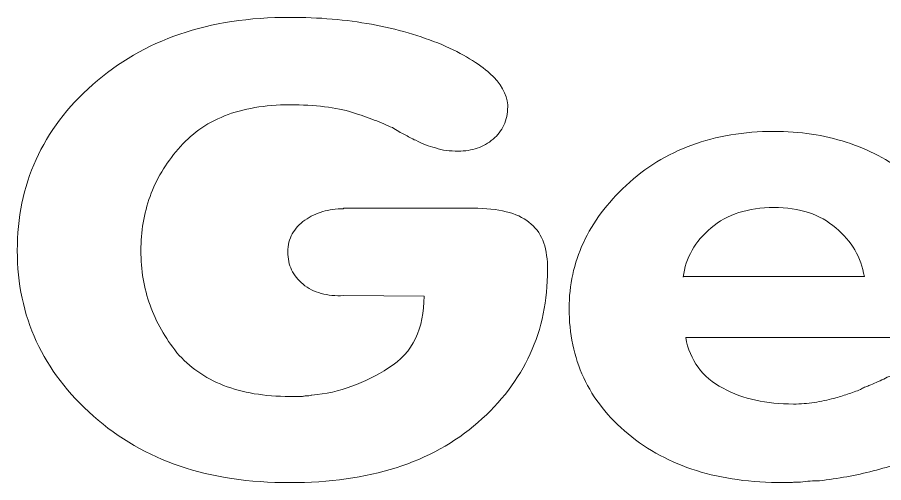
# Model space of a CAD drawing. Header units: millimetres. Extents: x -847 to 848, y -600 to 600.
# Drawn here: x 587.2 to 643.1, y -51.9 to -21.9 of the extents above; entities that cross this region are included whole.
import ezdxf

# ---------------------------------------------------------------- set-up
doc = ezdxf.new("R2010")
doc.units = ezdxf.units.MM
doc.header["$MEASUREMENT"] = 0

msp = doc.modelspace()

# ---------------------------------------------------------------- linework, layer by layer
at = {"color": 250, "lineweight": 5}
for points, knots in [([(608.2239, -34.2341), (608.2239, -34.2341), (616.8867, -34.2341), (616.8867, -34.2341), (616.8867, -34.2341), (617.6767, -34.2613), (618.3577, -34.3567), (618.9298, -34.5201), (618.9298, -34.5201), (619.5018, -34.6836), (619.9649, -34.9287), (620.3191, -35.2556), (620.3191, -35.2556), (620.7004, -35.5825), (620.9729, -35.9912), (621.1363, -36.4815), (621.1363, -36.4815), (621.2998, -36.9719), (621.3815, -37.5439), (621.3815, -38.1977), (621.3815, -38.1977), (621.3815, -40.1863), (621.0069, -41.9979), (620.2578, -43.6324), (620.2578, -43.6324), (619.5086, -45.2669), (618.3849, -46.7379), (616.8867, -48.0455), (616.8867, -48.0455), (615.3884, -49.3531), (613.6313, -50.327), (611.6154, -50.9671), (611.6154, -50.9671), (609.5996, -51.6073), (607.3113, -51.9274), (604.7506, -51.9274), (604.7506, -51.9274), (602.1354, -51.9274), (599.7791, -51.5732), (597.6815, -50.865), (597.6815, -50.865), (595.5839, -50.1567), (593.7178, -49.0807), (592.0834, -47.6369), (592.0834, -47.6369), (590.4489, -46.1931), (589.223, -44.5858), (588.4058, -42.8151), (588.4058, -42.8151), (587.5885, -41.0444), (587.1799, -39.0967), (587.1799, -36.9719), (587.1799, -36.9719), (587.1799, -34.847), (587.5817, -32.8925), (588.3853, -31.1081), (588.3853, -31.1081), (589.189, -29.3238), (590.408, -27.7098), (592.0425, -26.266), (592.0425, -26.266), (593.677, -24.8222), (595.5498, -23.7393), (597.661, -23.0174), (597.661, -23.0174), (599.7722, -22.2956), (602.1354, -21.9346), (604.7506, -21.9346), (604.7506, -21.9346), (606.6303, -21.9346), (608.3873, -22.0844), (610.0218, -22.3841), (610.0218, -22.3841), (611.6563, -22.6837), (613.1682, -23.1196), (614.5575, -23.6917), (614.5575, -23.6917), (615.9196, -24.291), (616.9548, -24.9107), (617.663, -25.5509), (617.663, -25.5509), (618.3713, -26.1911), (618.7527, -26.8653), (618.8072, -27.5736), (618.8072, -27.5736), (618.8072, -27.6008), (618.8072, -27.6212), (618.8072, -27.6349), (618.8072, -27.6349), (618.8072, -27.6485), (618.8072, -27.6553), (618.8072, -27.6553), (618.8072, -27.6553), (618.8072, -27.6553), (618.8072, -27.6553), (618.8072, -27.6553), (618.8072, -27.6553), (618.8072, -27.6553), (618.8072, -27.6553), (618.8072, -27.6553), (618.8072, -27.6553), (618.8072, -27.6825), (618.8072, -27.6962), (618.8072, -27.6962), (618.8072, -27.6962), (618.8072, -27.6962), (618.8072, -27.6962), (618.8072, -27.6962), (618.8072, -27.6962), (618.8072, -28.132), (618.7254, -28.527), (618.562, -28.8812), (618.562, -28.8812), (618.3985, -29.2353), (618.167, -29.535), (617.8673, -29.7801), (617.8673, -29.7801), (617.5677, -30.0525), (617.2272, -30.25), (616.8458, -30.3726), (616.8458, -30.3726), (616.4644, -30.4952), (616.0558, -30.5565), (615.6199, -30.5565), (615.6199, -30.5565), (615.3475, -30.5565), (615.0887, -30.5429), (614.8435, -30.5156), (614.8435, -30.5156), (614.5984, -30.4884), (614.3668, -30.4339), (614.1489, -30.3522), (614.1489, -30.3522), (613.931, -30.2977), (613.7198, -30.2296), (613.5155, -30.1479), (613.5155, -30.1479), (613.3112, -30.0662), (613.1001, -29.9708), (612.8822, -29.8618), (612.8822, -29.8618), (612.746, -29.8074), (612.6166, -29.7461), (612.494, -29.678), (612.494, -29.678), (612.3714, -29.6099), (612.2556, -29.5486), (612.1466, -29.4941), (612.1466, -29.4941), (612.0377, -29.4396), (611.9151, -29.3715), (611.7789, -29.2898), (611.7789, -29.2898), (611.6427, -29.2081), (611.5065, -29.1263), (611.3703, -29.0446), (611.3703, -29.0446), (611.0161, -28.8812), (610.6279, -28.7177), (610.2057, -28.5543), (610.2057, -28.5543), (609.7835, -28.3908), (609.3135, -28.2274), (608.796, -28.0639), (608.796, -28.0639), (608.2784, -27.9005), (607.6791, -27.7779), (606.998, -27.6962), (606.998, -27.6962), (606.317, -27.6144), (605.5678, -27.5736), (604.7506, -27.5736), (604.7506, -27.5736), (603.1434, -27.5736), (601.7404, -27.8119), (600.5418, -28.2887), (600.5418, -28.2887), (599.3432, -28.7654), (598.3489, -29.4805), (597.5589, -30.4339), (597.5589, -30.4339), (596.7416, -31.3601), (596.1355, -32.3749), (595.7405, -33.4781), (595.7405, -33.4781), (595.3455, -34.5814), (595.148, -35.746), (595.148, -36.9719), (595.148, -36.9719), (595.148, -38.225), (595.3455, -39.3963), (595.7405, -40.486), (595.7405, -40.486), (596.1355, -41.5757), (596.7144, -42.5972), (597.4772, -43.5507), (597.4772, -43.5507), (598.2672, -44.4769), (599.2683, -45.1783), (600.4805, -45.6551), (600.4805, -45.6551), (601.6928, -46.1318), (603.1161, -46.3701), (604.7506, -46.3701), (604.7506, -46.3701), (604.8596, -46.3701), (604.9753, -46.3701), (605.0979, -46.3701), (605.0979, -46.3701), (605.2205, -46.3701), (605.3363, -46.3701), (605.4453, -46.3701), (605.4453, -46.3701), (605.527, -46.3701), (605.6087, -46.3633), (605.6904, -46.3497), (605.6904, -46.3497), (605.7722, -46.3361), (605.8539, -46.3293), (605.9356, -46.3293), (605.9356, -46.3293), (605.9628, -46.3293), (606.0037, -46.3225), (606.0582, -46.3088), (606.0582, -46.3088), (606.1127, -46.2952), (606.1535, -46.2884), (606.1808, -46.2884), (606.1808, -46.2884), (607.0797, -46.2067), (607.9379, -46.016), (608.7551, -45.7163), (608.7551, -45.7163), (609.5723, -45.4167), (610.3623, -45.0217), (611.1251, -44.5313), (611.1251, -44.5313), (611.9151, -44.041), (612.494, -43.4076), (612.8617, -42.6313), (612.8617, -42.6313), (613.2295, -41.8549), (613.4134, -40.9491), (613.4134, -39.9139), (613.4134, -39.9139), (613.4134, -39.9139), (608.2239, -39.8731), (608.2239, -39.8731), (608.2239, -39.8731), (607.7063, -39.9003), (607.2228, -39.8526), (606.7733, -39.73), (606.7733, -39.73), (606.3238, -39.6075), (605.9356, -39.41), (605.6087, -39.1375), (605.6087, -39.1375), (605.2818, -38.8651), (605.0366, -38.5587), (604.8732, -38.2181), (604.8732, -38.2181), (604.7097, -37.8776), (604.628, -37.4894), (604.628, -37.0536), (604.628, -37.0536), (604.628, -36.6177), (604.7234, -36.2295), (604.9141, -35.889), (604.9141, -35.889), (605.1047, -35.5485), (605.3772, -35.2556), (605.7313, -35.0105), (605.7313, -35.0105), (606.0854, -34.7653), (606.4668, -34.5814), (606.8754, -34.4588), (606.8754, -34.4588), (607.2841, -34.3362), (607.7335, -34.275), (608.2239, -34.275), (608.2239, -34.275), (608.2239, -34.275), (608.2239, -34.2341), (608.2239, -34.2341)], [0, 0, 0, 0, 0.0140845, 0.0140845, 0.0140845, 0.0140845, 0.028169, 0.028169, 0.028169, 0.028169, 0.0422535, 0.0422535, 0.0422535, 0.0422535, 0.056338, 0.056338, 0.056338, 0.056338, 0.0704225, 0.0704225, 0.0704225, 0.0704225, 0.084507, 0.084507, 0.084507, 0.084507, 0.0985915, 0.0985915, 0.0985915, 0.0985915, 0.1126761, 0.1126761, 0.1126761, 0.1126761, 0.1267606, 0.1267606, 0.1267606, 0.1267606, 0.1408451, 0.1408451, 0.1408451, 0.1408451, 0.1549296, 0.1549296, 0.1549296, 0.1549296, 0.1690141, 0.1690141, 0.1690141, 0.1690141, 0.1830986, 0.1830986, 0.1830986, 0.1830986, 0.1971831, 0.1971831, 0.1971831, 0.1971831, 0.2112676, 0.2112676, 0.2112676, 0.2112676, 0.2253521, 0.2253521, 0.2253521, 0.2253521, 0.2394366, 0.2394366, 0.2394366, 0.2394366, 0.2535211, 0.2535211, 0.2535211, 0.2535211, 0.2676056, 0.2676056, 0.2676056, 0.2676056, 0.2816901, 0.2816901, 0.2816901, 0.2816901, 0.2957746, 0.2957746, 0.2957746, 0.2957746, 0.3098592, 0.3098592, 0.3098592, 0.3098592, 0.3239437, 0.3239437, 0.3239437, 0.3239437, 0.3380282, 0.3380282, 0.3380282, 0.3380282, 0.3521127, 0.3521127, 0.3521127, 0.3521127, 0.3661972, 0.3661972, 0.3661972, 0.3661972, 0.3802817, 0.3802817, 0.3802817, 0.3802817, 0.3943662, 0.3943662, 0.3943662, 0.3943662, 0.4084507, 0.4084507, 0.4084507, 0.4084507, 0.4225352, 0.4225352, 0.4225352, 0.4225352, 0.4366197, 0.4366197, 0.4366197, 0.4366197, 0.4507042, 0.4507042, 0.4507042, 0.4507042, 0.4647887, 0.4647887, 0.4647887, 0.4647887, 0.4788732, 0.4788732, 0.4788732, 0.4788732, 0.4929577, 0.4929577, 0.4929577, 0.4929577, 0.5070423, 0.5070423, 0.5070423, 0.5070423, 0.5211268, 0.5211268, 0.5211268, 0.5211268, 0.5352113, 0.5352113, 0.5352113, 0.5352113, 0.5492958, 0.5492958, 0.5492958, 0.5492958, 0.5633803, 0.5633803, 0.5633803, 0.5633803, 0.5774648, 0.5774648, 0.5774648, 0.5774648, 0.5915493, 0.5915493, 0.5915493, 0.5915493, 0.6056338, 0.6056338, 0.6056338, 0.6056338, 0.6197183, 0.6197183, 0.6197183, 0.6197183, 0.6338028, 0.6338028, 0.6338028, 0.6338028, 0.6478873, 0.6478873, 0.6478873, 0.6478873, 0.6619718, 0.6619718, 0.6619718, 0.6619718, 0.6760563, 0.6760563, 0.6760563, 0.6760563, 0.6901408, 0.6901408, 0.6901408, 0.6901408, 0.7042254, 0.7042254, 0.7042254, 0.7042254, 0.7183099, 0.7183099, 0.7183099, 0.7183099, 0.7323944, 0.7323944, 0.7323944, 0.7323944, 0.7464789, 0.7464789, 0.7464789, 0.7464789, 0.7605634, 0.7605634, 0.7605634, 0.7605634, 0.7746479, 0.7746479, 0.7746479, 0.7746479, 0.7887324, 0.7887324, 0.7887324, 0.7887324, 0.8028169, 0.8028169, 0.8028169, 0.8028169, 0.8169014, 0.8169014, 0.8169014, 0.8169014, 0.8309859, 0.8309859, 0.8309859, 0.8309859, 0.8450704, 0.8450704, 0.8450704, 0.8450704, 0.8591549, 0.8591549, 0.8591549, 0.8591549, 0.8732394, 0.8732394, 0.8732394, 0.8732394, 0.8873239, 0.8873239, 0.8873239, 0.8873239, 0.9014085, 0.9014085, 0.9014085, 0.9014085, 0.915493, 0.915493, 0.915493, 0.915493, 0.9295775, 0.9295775, 0.9295775, 0.9295775, 0.943662, 0.943662, 0.943662, 0.943662, 0.9577465, 0.9577465, 0.9577465, 0.9577465, 0.971831, 0.971831, 0.971831, 0.971831, 0.9859155, 0.9859155, 0.9859155, 0.9859155, 1, 1, 1, 1]), ([(645.9804, -42.57), (645.9804, -42.57), (630.2894, -42.57), (630.2894, -42.57), (630.2894, -42.57), (630.4256, -43.3055), (630.6912, -43.9457), (631.0862, -44.4905), (631.0862, -44.4905), (631.4812, -45.0353), (632.0192, -45.4848), (632.7002, -45.8389), (632.7002, -45.8389), (633.354, -46.1931), (634.0555, -46.4519), (634.8046, -46.6153), (634.8046, -46.6153), (635.5538, -46.7788), (636.3642, -46.8605), (637.2359, -46.8605), (637.2359, -46.8605), (637.699, -46.8605), (638.1485, -46.8264), (638.5844, -46.7583), (638.5844, -46.7583), (639.0202, -46.6902), (639.4425, -46.6017), (639.8511, -46.4927), (639.8511, -46.4927), (640.1508, -46.411), (640.4436, -46.3225), (640.7296, -46.2271), (640.7296, -46.2271), (641.0157, -46.1318), (641.2949, -46.0296), (641.5673, -45.9207), (641.5673, -45.9207), (641.649, -45.8662), (641.7376, -45.8185), (641.8329, -45.7776), (641.8329, -45.7776), (641.9283, -45.7368), (642.0168, -45.7027), (642.0985, -45.6755), (642.0985, -45.6755), (642.4254, -45.5393), (642.7455, -45.3963), (643.0588, -45.2464), (643.0588, -45.2464), (643.3721, -45.0966), (643.6785, -44.9672), (643.9782, -44.8582), (643.9782, -44.8582), (644.1689, -44.7765), (644.3527, -44.7084), (644.5298, -44.6539), (644.5298, -44.6539), (644.7069, -44.5994), (644.8771, -44.5586), (645.0406, -44.5313), (645.0406, -44.5313), (645.1223, -44.5041), (645.2108, -44.4905), (645.3062, -44.4905), (645.3062, -44.4905), (645.4015, -44.4905), (645.4901, -44.4905), (645.5718, -44.4905), (645.5718, -44.4905), (645.9532, -44.4905), (646.3209, -44.5586), (646.6751, -44.6948), (646.6751, -44.6948), (647.0292, -44.831), (647.3561, -45.0353), (647.6558, -45.3077), (647.6558, -45.3077), (647.9554, -45.5801), (648.1802, -45.8594), (648.33, -46.1454), (648.33, -46.1454), (648.4798, -46.4314), (648.5547, -46.7243), (648.5547, -47.0239), (648.5547, -47.0239), (648.5547, -47.5688), (648.3027, -48.0932), (647.7988, -48.5971), (647.7988, -48.5971), (647.2948, -49.1011), (646.5525, -49.5846), (645.5718, -50.0477), (645.5718, -50.0477), (644.5639, -50.5108), (643.5015, -50.8854), (642.3846, -51.1714), (642.3846, -51.1714), (641.2677, -51.4575), (640.1099, -51.6686), (638.9113, -51.8048), (638.9113, -51.8048), (638.7206, -51.8048), (638.5231, -51.8116), (638.3188, -51.8252), (638.3188, -51.8252), (638.1145, -51.8388), (637.9033, -51.8593), (637.6854, -51.8865), (637.6854, -51.8865), (637.5764, -51.8865), (637.4743, -51.8865), (637.3789, -51.8865), (637.3789, -51.8865), (637.2836, -51.8865), (637.1951, -51.9001), (637.1133, -51.9274), (637.1133, -51.9274), (637.0044, -51.9274), (636.909, -51.9274), (636.8273, -51.9274), (636.8273, -51.9274), (636.7456, -51.9274), (636.6639, -51.9274), (636.5821, -51.9274), (636.5821, -51.9274), (634.5118, -51.9274), (632.6458, -51.6686), (630.984, -51.151), (630.984, -51.151), (629.3223, -50.6334), (627.8513, -49.8434), (626.5709, -48.781), (626.5709, -48.781), (625.2906, -47.7186), (624.3371, -46.5132), (623.7106, -45.1647), (623.7106, -45.1647), (623.084, -43.8163), (622.7707, -42.3248), (622.7707, -40.6903), (622.7707, -40.6903), (622.7707, -39.192), (623.0772, -37.7823), (623.6901, -36.4611), (623.6901, -36.4611), (624.3031, -35.1399), (625.2225, -33.9072), (626.4483, -32.7631), (626.4483, -32.7631), (627.6742, -31.6189), (629.0839, -30.754), (630.6776, -30.1683), (630.6776, -30.1683), (632.2712, -29.5826), (634.0351, -29.2898), (635.9692, -29.2898), (635.9692, -29.2898), (637.6582, -29.2898), (639.2177, -29.5213), (640.6479, -29.9844), (640.6479, -29.9844), (642.0781, -30.4475), (643.3789, -31.1286), (644.5502, -32.0275), (644.5502, -32.0275), (645.6944, -32.9265), (646.6342, -33.8731), (647.3697, -34.8675), (647.3697, -34.8675), (648.1052, -35.8618), (648.6228, -36.9038), (648.9225, -37.9934), (648.9225, -37.9934), (648.9225, -38.0751), (648.9293, -38.1569), (648.9429, -38.2386), (648.9429, -38.2386), (648.9565, -38.3203), (648.977, -38.402), (649.0042, -38.4838), (649.0042, -38.4838), (649.0315, -38.5927), (649.0519, -38.6881), (649.0655, -38.7698), (649.0655, -38.7698), (649.0791, -38.8515), (649.0859, -38.9332), (649.0859, -39.015), (649.0859, -39.015), (649.1132, -39.1784), (649.1336, -39.3419), (649.1472, -39.5053), (649.1472, -39.5053), (649.1609, -39.6688), (649.1677, -39.8322), (649.1677, -39.9957), (649.1677, -39.9957), (649.1677, -40.4315), (649.1064, -40.8129), (648.9838, -41.1398), (648.9838, -41.1398), (648.8612, -41.4667), (648.6773, -41.7391), (648.4321, -41.957), (648.4321, -41.957), (648.1597, -42.175), (647.8192, -42.3384), (647.4106, -42.4474), (647.4106, -42.4474), (647.002, -42.5563), (646.5252, -42.6108), (645.9804, -42.6108), (645.9804, -42.6108), (645.9804, -42.6108), (645.9804, -42.57), (645.9804, -42.57)], [0, 0, 0, 0, 0.0185185, 0.0185185, 0.0185185, 0.0185185, 0.037037, 0.037037, 0.037037, 0.037037, 0.0555556, 0.0555556, 0.0555556, 0.0555556, 0.0740741, 0.0740741, 0.0740741, 0.0740741, 0.0925926, 0.0925926, 0.0925926, 0.0925926, 0.1111111, 0.1111111, 0.1111111, 0.1111111, 0.1296296, 0.1296296, 0.1296296, 0.1296296, 0.1481481, 0.1481481, 0.1481481, 0.1481481, 0.1666667, 0.1666667, 0.1666667, 0.1666667, 0.1851852, 0.1851852, 0.1851852, 0.1851852, 0.2037037, 0.2037037, 0.2037037, 0.2037037, 0.2222222, 0.2222222, 0.2222222, 0.2222222, 0.2407407, 0.2407407, 0.2407407, 0.2407407, 0.2592593, 0.2592593, 0.2592593, 0.2592593, 0.2777778, 0.2777778, 0.2777778, 0.2777778, 0.2962963, 0.2962963, 0.2962963, 0.2962963, 0.3148148, 0.3148148, 0.3148148, 0.3148148, 0.3333333, 0.3333333, 0.3333333, 0.3333333, 0.3518519, 0.3518519, 0.3518519, 0.3518519, 0.3703704, 0.3703704, 0.3703704, 0.3703704, 0.3888889, 0.3888889, 0.3888889, 0.3888889, 0.4074074, 0.4074074, 0.4074074, 0.4074074, 0.4259259, 0.4259259, 0.4259259, 0.4259259, 0.4444444, 0.4444444, 0.4444444, 0.4444444, 0.462963, 0.462963, 0.462963, 0.462963, 0.4814815, 0.4814815, 0.4814815, 0.4814815, 0.5, 0.5, 0.5, 0.5, 0.5185185, 0.5185185, 0.5185185, 0.5185185, 0.537037, 0.537037, 0.537037, 0.537037, 0.5555556, 0.5555556, 0.5555556, 0.5555556, 0.5740741, 0.5740741, 0.5740741, 0.5740741, 0.5925926, 0.5925926, 0.5925926, 0.5925926, 0.6111111, 0.6111111, 0.6111111, 0.6111111, 0.6296296, 0.6296296, 0.6296296, 0.6296296, 0.6481481, 0.6481481, 0.6481481, 0.6481481, 0.6666667, 0.6666667, 0.6666667, 0.6666667, 0.6851852, 0.6851852, 0.6851852, 0.6851852, 0.7037037, 0.7037037, 0.7037037, 0.7037037, 0.7222222, 0.7222222, 0.7222222, 0.7222222, 0.7407407, 0.7407407, 0.7407407, 0.7407407, 0.7592593, 0.7592593, 0.7592593, 0.7592593, 0.7777778, 0.7777778, 0.7777778, 0.7777778, 0.7962963, 0.7962963, 0.7962963, 0.7962963, 0.8148148, 0.8148148, 0.8148148, 0.8148148, 0.8333333, 0.8333333, 0.8333333, 0.8333333, 0.8518519, 0.8518519, 0.8518519, 0.8518519, 0.8703704, 0.8703704, 0.8703704, 0.8703704, 0.8888889, 0.8888889, 0.8888889, 0.8888889, 0.9074074, 0.9074074, 0.9074074, 0.9074074, 0.9259259, 0.9259259, 0.9259259, 0.9259259, 0.9444444, 0.9444444, 0.9444444, 0.9444444, 0.962963, 0.962963, 0.962963, 0.962963, 0.9814815, 0.9814815, 0.9814815, 0.9814815, 1, 1, 1, 1]), ([(630.1259, -38.6472), (630.1259, -38.6472), (641.8125, -38.6472), (641.8125, -38.6472), (641.8125, -38.6472), (641.7035, -38.0206), (641.4992, -37.4486), (641.1996, -36.931), (641.1996, -36.931), (640.8999, -36.4134), (640.4913, -35.9367), (639.9737, -35.5008), (639.9737, -35.5008), (639.4561, -35.065), (638.8704, -34.7381), (638.2166, -34.5201), (638.2166, -34.5201), (637.5628, -34.3022), (636.8137, -34.1932), (635.9692, -34.1932), (635.9692, -34.1932), (635.152, -34.1932), (634.4028, -34.3022), (633.7218, -34.5201), (633.7218, -34.5201), (633.0408, -34.7381), (632.4414, -35.065), (631.9239, -35.5008), (631.9239, -35.5008), (631.4063, -35.9367), (630.9976, -36.4202), (630.698, -36.9514), (630.698, -36.9514), (630.3983, -37.4826), (630.2076, -38.0615), (630.1259, -38.6881), (630.1259, -38.6881), (630.1259, -38.6881), (630.1259, -38.6472), (630.1259, -38.6472)], [0, 0, 0, 0, 0.1, 0.1, 0.1, 0.1, 0.2, 0.2, 0.2, 0.2, 0.3, 0.3, 0.3, 0.3, 0.4, 0.4, 0.4, 0.4, 0.5, 0.5, 0.5, 0.5, 0.6, 0.6, 0.6, 0.6, 0.7, 0.7, 0.7, 0.7, 0.8, 0.8, 0.8, 0.8, 0.9, 0.9, 0.9, 0.9, 1, 1, 1, 1])]:
    msp.add_open_spline(points, degree=3, knots=knots, dxfattribs=at)

doc.saveas('drawing.dxf')
